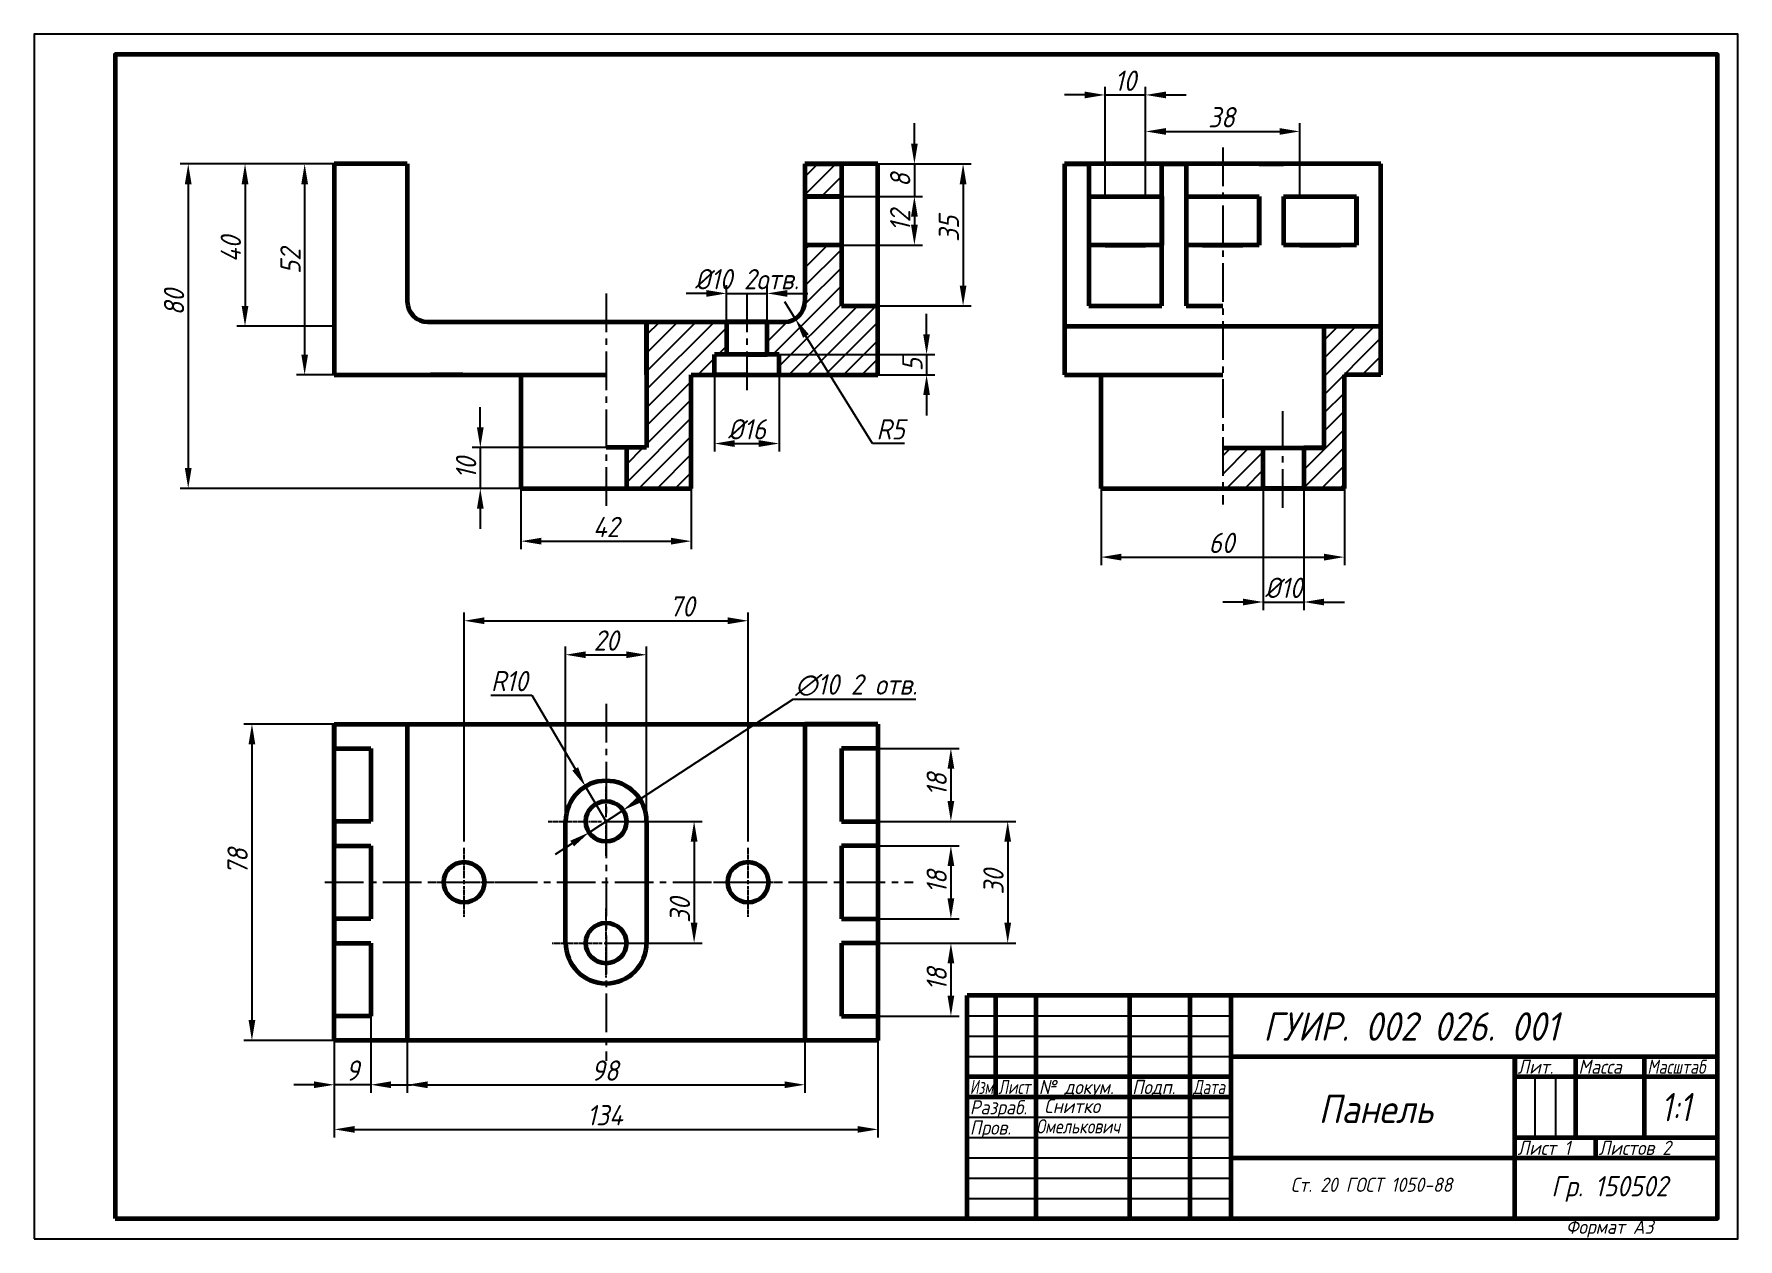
# Model space of a CAD drawing. Header units: millimetres. Extents: x 0 to 420, y 0 to 297.
import ezdxf

# ---------------------------------------------------------------- set-up
doc = ezdxf.new("R2010")
doc.units = ezdxf.units.MM
doc.header["$LTSCALE"] = 0.5
doc.linetypes.add('CENTER2', pattern=[1.125, 0.75, -0.125, 0.125, -0.125])
doc.linetypes.add('осевая2', pattern=[28.575, 19.05, -3.175, 3.175, -3.175])
doc.layers.get('0').update_dxf_attribs({"lineweight": 60})
doc.layers.get('Defpoints').update_dxf_attribs({"color": 5})
doc.layers.add('1-оси', color=1, linetype='осевая2')
doc.layers.add('3-размеры', color=6, linetype='Continuous')
doc.layers.add('2-штриховка', color=7, linetype='Continuous', true_color=0x00c7c7)
doc.layers.add('4-текст', color=7, linetype='Continuous', true_color=0x00ad00)
doc.styles.get("Standard").update_dxf_attribs({"font": 'isocpeui.ttf', "width": 0.9})
doc.dimstyles.new('Standart', dxfattribs={"dimtxt": 5, "dimasz": 5, "dimexe": 2, "dimexo": 0, "dimgap": 1, "dimtad": 1, "dimtoh": 1, "dimdec": 0, "dimtxsty": 'Standard', "dimcen": 2.5, "dimadec": 0, "dimazin": 0, "dimtfac": 1, "dimtdec": 0, "dimtmove": 0, "dimatfit": 3, "dimldrblk": 'DOTSMALL', "dimfxl": 1, "dimarcsym": 0})

# ---------------------------------------------------------------- blocks, each defined once
blk = doc.blocks.new('*U6')
at = {"layer": '1-оси', "color": 0, "linetype": 'CENTER2', "transparency": 16777216}
for p, q in [((0, 1), (0, 8.5)), ((-8.5, 0), (-1, 0)), ((1, 0), (8.5, 0)), ((0, -8.5), (0, -1))]:
    blk.add_line(p, q, dxfattribs=at)
at = {"layer": '1-оси', "color": 0, "linetype": 'Continuous', "transparency": 16777216}
for p, q in [((-0.5, 0), (0.5, 0)), ((0, -0.5), (0, 0.5))]:
    blk.add_line(p, q, dxfattribs=at)
blk = doc.blocks.new('*U7')
at = {"layer": '1-оси', "color": 0, "linetype": 'CENTER2', "transparency": 16777216}
for p, q in [((0, 1), (0, 8.5)), ((-8.5, 0), (-1, 0)), ((1, 0), (8.5, 0)), ((0, -8.5), (0, -1))]:
    blk.add_line(p, q, dxfattribs=at)
at = {"layer": '1-оси', "color": 0, "linetype": 'Continuous', "transparency": 16777216}
for p, q in [((-0.5, 0), (0.5, 0)), ((0, -0.5), (0, 0.5))]:
    blk.add_line(p, q, dxfattribs=at)
blk = doc.blocks.new('*U8')
at = {"layer": '1-оси', "color": 0, "linetype": 'CENTER2', "transparency": 16777216}
for p, q in [((0, 1), (0, 8.5)), ((-14.3, 0), (-1, 0)), ((1, 0), (13.7, 0)), ((0, -8.5), (0, -1))]:
    blk.add_line(p, q, dxfattribs=at)
at = {"layer": '1-оси', "color": 0, "linetype": 'Continuous', "transparency": 16777216}
for p, q in [((-0.5, 0), (0.5, 0)), ((0, -0.5), (0, 0.5))]:
    blk.add_line(p, q, dxfattribs=at)
blk = doc.blocks.new('*U9')
at = {"layer": '1-оси', "color": 0, "linetype": 'CENTER2', "transparency": 16777216}
for p, q in [((0, 1), (0, 8.5)), ((-13.3, 0), (-1, 0)), ((1, 0), (12.7, 0)), ((0, -8.5), (0, -1))]:
    blk.add_line(p, q, dxfattribs=at)
at = {"layer": '1-оси', "color": 0, "linetype": 'Continuous', "transparency": 16777216}
for p, q in [((-0.5, 0), (0.5, 0)), ((0, -0.5), (0, 0.5))]:
    blk.add_line(p, q, dxfattribs=at)
blk = doc.blocks.new('*D18')
at = {"layer": '3-размеры', "color": 0, "linetype": 'ByBlock', "lineweight": -2, "transparency": 16777216}
for p, q in [((106, 98), (106, 154.38)), ((111, 152.38), (171, 152.38)), ((176, 98), (176, 154.38))]:
    blk.add_line(p, q, dxfattribs=at)
at = {"layer": '3-размеры', "color": 0, "linetype": 'ByBlock', "transparency": 16777216}
for points in [[(111, 153.22), (111, 151.55), (106, 152.38)], [(171, 153.22), (171, 151.55), (176, 152.38)]]:
    blk.add_solid(points, dxfattribs=at)
at = {"layer": 'Defpoints', "color": 0, "linetype": 'ByBlock', "transparency": 16777216}
for p in [(176, 152.38), (106, 98), (176, 98)]:
    blk.add_point(p, dxfattribs=at)
at = {"layer": '3-размеры', "color": 0, "linetype": 'ByBlock', "transparency": 16777216, "insert": (159.7, 155.92), "char_height": 5, "attachment_point": 5}
blk.add_mtext('70', dxfattribs=at)
blk = doc.blocks.new('_DotSmall')
at = {"color": 0, "linetype": 'ByBlock', "const_width": 0.5}
blk.add_lwpolyline([(-0.0625, 0, 1), (0.0625, 0, 1)], format="xyb", close=True, dxfattribs=at)
blk = doc.blocks.new('*D19')
at = {"layer": '3-размеры', "color": 0, "linetype": 'ByBlock', "lineweight": -2, "transparency": 16777216}
for p, q in [((112.61, 134), (122.7, 134)), ((122.7, 134), (133.39, 115.86)), ((141, 102.93), (135.92, 111.55))]:
    blk.add_line(p, q, dxfattribs=at)
at = {"layer": '3-размеры', "color": 0, "linetype": 'ByBlock', "transparency": 16777216}
blk.add_solid([(134.1, 116.28), (132.67, 115.43), (135.92, 111.55)], dxfattribs=at)
at = {"layer": 'Defpoints', "color": 0, "linetype": 'ByBlock', "transparency": 16777216}
for p in [(135.92, 111.55), (141, 102.93)]:
    blk.add_point(p, dxfattribs=at)
at = {"layer": '3-размеры', "color": 0, "linetype": 'ByBlock', "transparency": 16777216, "insert": (117.15, 137.5), "char_height": 5, "attachment_point": 5}
blk.add_mtext('R10', dxfattribs=at)
blk = doc.blocks.new('*D21')
at = {"layer": '3-размеры', "color": 0, "linetype": 'ByBlock', "lineweight": -2, "transparency": 16777216}
for p, q in [((187, 133), (149.37, 108.4)), ((217.38, 133), (187, 133)), ((136.81, 100.2), (145.19, 105.67)), ((132.63, 97.46), (128.44, 94.73))]:
    blk.add_line(p, q, dxfattribs=at)
at = {"layer": '3-размеры', "color": 0, "linetype": 'ByBlock', "transparency": 16777216}
for points in [[(148.91, 109.1), (149.83, 107.71), (145.19, 105.67)], [(132.17, 98.16), (133.09, 96.76), (136.81, 100.2)]]:
    blk.add_solid(points, dxfattribs=at)
at = {"layer": 'Defpoints', "color": 0, "linetype": 'ByBlock', "transparency": 16777216}
for p in [(145.19, 105.67), (136.81, 100.2)]:
    blk.add_point(p, dxfattribs=at)
at = {"layer": '3-размеры', "color": 0, "linetype": 'ByBlock', "transparency": 16777216, "insert": (202.69, 136.5), "char_height": 5, "attachment_point": 5}
blk.add_mtext('∅10 2 отв.', dxfattribs=at)
blk = doc.blocks.new('*D23')
at = {"layer": '3-размеры', "color": 0, "linetype": 'ByBlock', "lineweight": -2, "transparency": 16777216}
for p, q in [((263, 185), (263, 166.07)), ((323, 185), (323, 166.07)), ((268, 168.07), (318, 168.07))]:
    blk.add_line(p, q, dxfattribs=at)
at = {"layer": '3-размеры', "color": 0, "linetype": 'ByBlock', "transparency": 16777216}
for points in [[(268, 168.9), (268, 167.23), (263, 168.07)], [(318, 168.9), (318, 167.23), (323, 168.07)]]:
    blk.add_solid(points, dxfattribs=at)
at = {"layer": 'Defpoints', "color": 0, "linetype": 'ByBlock', "transparency": 16777216}
for p in [(263, 185), (323, 185), (323, 168.07)]:
    blk.add_point(p, dxfattribs=at)
at = {"layer": '3-размеры', "color": 0, "linetype": 'ByBlock', "transparency": 16777216, "insert": (292.7, 171.57), "char_height": 5, "attachment_point": 5}
blk.add_mtext('60', dxfattribs=at)
blk = doc.blocks.new('*D24')
at = {"layer": '3-размеры', "color": 0, "linetype": 'ByBlock', "lineweight": -2, "transparency": 16777216}
for p, q in [((259, 282), (254, 282)), ((264, 257), (264, 284)), ((264, 282), (274, 282)), ((274, 257), (274, 284)), ((279, 282), (284, 282))]:
    blk.add_line(p, q, dxfattribs=at)
at = {"layer": '3-размеры', "color": 0, "linetype": 'ByBlock', "transparency": 16777216}
for points in [[(259, 282.83), (259, 281.17), (264, 282)], [(279, 282.83), (279, 281.17), (274, 282)]]:
    blk.add_solid(points, dxfattribs=at)
at = {"layer": 'Defpoints', "color": 0, "linetype": 'ByBlock', "transparency": 16777216}
for p in [(274, 282), (264, 257), (274, 257)]:
    blk.add_point(p, dxfattribs=at)
at = {"layer": '3-размеры', "color": 0, "linetype": 'ByBlock', "transparency": 16777216, "insert": (269, 285.5), "char_height": 5, "attachment_point": 5}
blk.add_mtext('10', dxfattribs=at)
blk = doc.blocks.new('*D25')
at = {"layer": '3-размеры', "color": 0, "linetype": 'ByBlock', "lineweight": -2, "transparency": 16777216}
for p, q in [((74, 126.93), (51.7, 126.93)), ((53.7, 121.93), (53.7, 53.93)), ((74, 48.93), (51.7, 48.93))]:
    blk.add_line(p, q, dxfattribs=at)
at = {"layer": '3-размеры', "color": 0, "linetype": 'ByBlock', "transparency": 16777216}
for points in [[(52.87, 121.93), (54.53, 121.93), (53.7, 126.93)], [(52.87, 53.93), (54.53, 53.93), (53.7, 48.93)]]:
    blk.add_solid(points, dxfattribs=at)
at = {"layer": 'Defpoints', "color": 0, "linetype": 'ByBlock', "transparency": 16777216}
for p in [(74, 126.93), (53.7, 48.93), (74, 48.93)]:
    blk.add_point(p, dxfattribs=at)
at = {"layer": '3-размеры', "color": 0, "linetype": 'ByBlock', "transparency": 16777216, "insert": (50.17, 93), "char_height": 5, "attachment_point": 5, "rotation": 90}
blk.add_mtext('78', dxfattribs=at)
blk = doc.blocks.new('*D26')
at = {"layer": '3-размеры', "color": 0, "linetype": 'ByBlock', "lineweight": -2, "transparency": 16777216}
for p, q in [((274, 257), (274, 275)), ((279, 273), (307, 273)), ((312, 257), (312, 275))]:
    blk.add_line(p, q, dxfattribs=at)
at = {"layer": '3-размеры', "color": 0, "linetype": 'ByBlock', "transparency": 16777216}
for points in [[(279, 273.83), (279, 272.17), (274, 273)], [(307, 273.83), (307, 272.17), (312, 273)]]:
    blk.add_solid(points, dxfattribs=at)
at = {"layer": 'Defpoints', "color": 0, "linetype": 'ByBlock', "transparency": 16777216}
for p in [(312, 273), (274, 257), (312, 257)]:
    blk.add_point(p, dxfattribs=at)
at = {"layer": '3-размеры', "color": 0, "linetype": 'ByBlock', "transparency": 16777216, "insert": (292.7, 276.5), "char_height": 5, "attachment_point": 5}
blk.add_mtext('38', dxfattribs=at)
blk = doc.blocks.new('*D27')
at = {"layer": '3-размеры', "color": 0, "linetype": 'ByBlock', "lineweight": -2, "transparency": 16777216}
for p, q in [((208, 120.93), (228, 120.93)), ((226, 115.93), (226, 107.93)), ((208, 102.93), (228, 102.93))]:
    blk.add_line(p, q, dxfattribs=at)
at = {"layer": '3-размеры', "color": 0, "linetype": 'ByBlock', "transparency": 16777216}
for points in [[(225.17, 115.93), (226.83, 115.93), (226, 120.93)], [(225.17, 107.93), (226.83, 107.93), (226, 102.93)]]:
    blk.add_solid(points, dxfattribs=at)
at = {"layer": 'Defpoints', "color": 0, "linetype": 'ByBlock', "transparency": 16777216}
for p in [(208, 120.93), (208, 102.93), (226, 102.93)]:
    blk.add_point(p, dxfattribs=at)
at = {"layer": '3-размеры', "color": 0, "linetype": 'ByBlock', "transparency": 16777216, "insert": (222.5, 112), "char_height": 5, "attachment_point": 5, "rotation": 90}
blk.add_mtext('18', dxfattribs=at)
blk = doc.blocks.new('*D28')
at = {"layer": '3-размеры', "color": 0, "linetype": 'ByBlock', "lineweight": -2, "transparency": 16777216}
for p, q in [((74, 48.93), (74, 25)), ((208, 48.93), (208, 25)), ((79, 27), (203, 27))]:
    blk.add_line(p, q, dxfattribs=at)
at = {"layer": '3-размеры', "color": 0, "linetype": 'ByBlock', "transparency": 16777216}
for points in [[(79, 27.83), (79, 26.17), (74, 27)], [(203, 27.83), (203, 26.17), (208, 27)]]:
    blk.add_solid(points, dxfattribs=at)
at = {"layer": 'Defpoints', "color": 0, "linetype": 'ByBlock', "transparency": 16777216}
for p in [(74, 48.93), (208, 48.93), (208, 27)]:
    blk.add_point(p, dxfattribs=at)
at = {"layer": '3-размеры', "color": 0, "linetype": 'ByBlock', "transparency": 16777216, "insert": (140.7, 30.5), "char_height": 5, "attachment_point": 5}
blk.add_mtext('134', dxfattribs=at)
blk = doc.blocks.new('*D29')
at = {"layer": '3-размеры', "color": 0, "linetype": 'ByBlock', "lineweight": -2, "transparency": 16777216}
for p, q in [((141, 102.93), (164.7, 102.93)), ((162.7, 97.93), (162.7, 77.93)), ((141, 72.93), (164.7, 72.93))]:
    blk.add_line(p, q, dxfattribs=at)
at = {"layer": '3-размеры', "color": 0, "linetype": 'ByBlock', "transparency": 16777216}
for points in [[(161.87, 97.93), (163.53, 97.93), (162.7, 102.93)], [(161.87, 77.93), (163.53, 77.93), (162.7, 72.93)]]:
    blk.add_solid(points, dxfattribs=at)
at = {"layer": 'Defpoints', "color": 0, "linetype": 'ByBlock', "transparency": 16777216}
for p in [(141, 102.93), (141, 72.93), (162.7, 72.93)]:
    blk.add_point(p, dxfattribs=at)
at = {"layer": '3-размеры', "color": 0, "linetype": 'ByBlock', "transparency": 16777216, "insert": (159.2, 81), "char_height": 5, "attachment_point": 5, "rotation": 90}
blk.add_mtext('30', dxfattribs=at)
blk = doc.blocks.new('*D30')
at = {"layer": '3-размеры', "color": 0, "linetype": 'ByBlock', "lineweight": -2, "transparency": 16777216}
for p, q in [((92, 48.93), (92, 36)), ((190, 48.93), (190, 36)), ((97, 38), (185, 38))]:
    blk.add_line(p, q, dxfattribs=at)
at = {"layer": '3-размеры', "color": 0, "linetype": 'ByBlock', "transparency": 16777216}
for points in [[(97, 38.83), (97, 37.17), (92, 38)], [(185, 38.83), (185, 37.17), (190, 38)]]:
    blk.add_solid(points, dxfattribs=at)
at = {"layer": 'Defpoints', "color": 0, "linetype": 'ByBlock', "transparency": 16777216}
for p in [(92, 48.93), (190, 48.93), (190, 38)]:
    blk.add_point(p, dxfattribs=at)
at = {"layer": '3-размеры', "color": 0, "linetype": 'ByBlock', "transparency": 16777216, "insert": (140.7, 41.5), "char_height": 5, "attachment_point": 5}
blk.add_mtext('98', dxfattribs=at)
blk = doc.blocks.new('*D31')
at = {"layer": '3-размеры', "color": 0, "linetype": 'ByBlock', "lineweight": -2, "transparency": 16777216}
for p, q in [((74, 54.93), (74, 36)), ((83, 54.93), (83, 36)), ((69, 38), (64, 38)), ((83, 38), (74, 38)), ((88, 38), (93, 38))]:
    blk.add_line(p, q, dxfattribs=at)
at = {"layer": '3-размеры', "color": 0, "linetype": 'ByBlock', "transparency": 16777216}
for points in [[(69, 38.83), (69, 37.17), (74, 38)], [(88, 38.83), (88, 37.17), (83, 38)]]:
    blk.add_solid(points, dxfattribs=at)
at = {"layer": 'Defpoints', "color": 0, "linetype": 'ByBlock', "transparency": 16777216}
for p in [(74, 54.93), (83, 54.93), (74, 38)]:
    blk.add_point(p, dxfattribs=at)
at = {"layer": '3-размеры', "color": 0, "linetype": 'ByBlock', "transparency": 16777216, "insert": (78.5, 41.5), "char_height": 5, "attachment_point": 5}
blk.add_mtext('9', dxfattribs=at)
blk = doc.blocks.new('*D33')
at = {"layer": '3-размеры', "color": 0, "linetype": 'ByBlock', "lineweight": -2, "transparency": 16777216}
for p, q in [((185, 231.07), (187.63, 226.82)), ((206.7, 196.07), (190.27, 222.57)), ((214.59, 196.07), (206.7, 196.07))]:
    blk.add_line(p, q, dxfattribs=at)
at = {"layer": '3-размеры', "color": 0, "linetype": 'ByBlock', "transparency": 16777216}
blk.add_solid([(190.98, 223.01), (189.56, 222.13), (187.63, 226.82)], dxfattribs=at)
at = {"layer": 'Defpoints', "color": 0, "linetype": 'ByBlock', "transparency": 16777216}
for p in [(185, 231.07), (187.63, 226.82)]:
    blk.add_point(p, dxfattribs=at)
at = {"layer": '3-размеры', "color": 0, "linetype": 'ByBlock', "transparency": 16777216, "insert": (211.15, 199.57), "char_height": 5, "attachment_point": 5}
blk.add_mtext('R5', dxfattribs=at)
blk = doc.blocks.new('*D34')
at = {"layer": '3-размеры', "color": 0, "linetype": 'ByBlock', "lineweight": -2, "transparency": 16777216}
for p, q in [((167.7, 213.02), (167.7, 194.07)), ((183.64, 213.02), (183.64, 194.07)), ((172.7, 196.07), (178.64, 196.07))]:
    blk.add_line(p, q, dxfattribs=at)
at = {"layer": '3-размеры', "color": 0, "linetype": 'ByBlock', "transparency": 16777216}
for points in [[(172.7, 196.9), (172.7, 195.23), (167.7, 196.07)], [(178.64, 196.9), (178.64, 195.23), (183.64, 196.07)]]:
    blk.add_solid(points, dxfattribs=at)
at = {"layer": 'Defpoints', "color": 0, "linetype": 'ByBlock', "transparency": 16777216}
for p in [(167.7, 213.02), (183.64, 213.02), (183.64, 196.07)]:
    blk.add_point(p, dxfattribs=at)
at = {"layer": '3-размеры', "color": 0, "linetype": 'ByBlock', "transparency": 16777216, "insert": (175.7, 199.57), "char_height": 5, "width": 13.1902, "attachment_point": 5}
blk.add_mtext('%%C16', dxfattribs=at)
blk = doc.blocks.new('*D37')
at = {"layer": '3-размеры', "color": 0, "linetype": 'ByBlock', "lineweight": -2, "transparency": 16777216}
for p, q in [((165.7, 233.07), (160.7, 233.07)), ((170.7, 226.07), (170.7, 235.07)), ((170.7, 233.07), (180.7, 233.07)), ((180.7, 226.07), (180.7, 235.07)), ((185.7, 233.07), (190.7, 233.07))]:
    blk.add_line(p, q, dxfattribs=at)
at = {"layer": '3-размеры', "color": 0, "linetype": 'ByBlock', "transparency": 16777216}
for points in [[(165.7, 233.9), (165.7, 232.23), (170.7, 233.07)], [(185.7, 233.9), (185.7, 232.23), (180.7, 233.07)]]:
    blk.add_solid(points, dxfattribs=at)
at = {"layer": 'Defpoints', "color": 0, "linetype": 'ByBlock', "transparency": 16777216}
for p in [(180.7, 233.07), (170.7, 226.07), (180.7, 226.07)]:
    blk.add_point(p, dxfattribs=at)
at = {"layer": '3-размеры', "color": 0, "linetype": 'ByBlock', "transparency": 16777216, "insert": (175.7, 236.57), "char_height": 5, "attachment_point": 5}
blk.add_mtext('%%C10 2отв.', dxfattribs=at)
blk = doc.blocks.new('*D38')
at = {"layer": '3-размеры', "color": 0, "linetype": 'ByBlock', "lineweight": -2, "transparency": 16777216}
for p, q in [((131, 102.93), (131, 146)), ((136, 144), (146, 144)), ((151, 102.93), (151, 146))]:
    blk.add_line(p, q, dxfattribs=at)
at = {"layer": '3-размеры', "color": 0, "linetype": 'ByBlock', "transparency": 16777216}
for points in [[(136, 144.83), (136, 143.17), (131, 144)], [(146, 144.83), (146, 143.17), (151, 144)]]:
    blk.add_solid(points, dxfattribs=at)
at = {"layer": 'Defpoints', "color": 0, "linetype": 'ByBlock', "transparency": 16777216}
for p in [(151, 144), (131, 102.93), (151, 102.93)]:
    blk.add_point(p, dxfattribs=at)
at = {"layer": '3-размеры', "color": 0, "linetype": 'ByBlock', "transparency": 16777216, "insert": (141.01, 147.5), "char_height": 5, "attachment_point": 5}
blk.add_mtext('20', dxfattribs=at)
blk = doc.blocks.new('*D39')
at = {"layer": '3-размеры', "color": 0, "linetype": 'ByBlock', "lineweight": -2, "transparency": 16777216}
for p, q in [((74, 265), (64.7, 265)), ((66.7, 260), (66.7, 218)), ((74, 213), (64.7, 213))]:
    blk.add_line(p, q, dxfattribs=at)
at = {"layer": '3-размеры', "color": 0, "linetype": 'ByBlock', "transparency": 16777216}
for points in [[(65.87, 260), (67.53, 260), (66.7, 265)], [(65.87, 218), (67.53, 218), (66.7, 213)]]:
    blk.add_solid(points, dxfattribs=at)
at = {"layer": 'Defpoints', "color": 0, "linetype": 'ByBlock', "transparency": 16777216}
for p in [(74, 265), (66.7, 213), (74, 213)]:
    blk.add_point(p, dxfattribs=at)
at = {"layer": '3-размеры', "color": 0, "linetype": 'ByBlock', "transparency": 16777216, "insert": (63.2, 241), "char_height": 5, "attachment_point": 5, "rotation": 90}
blk.add_mtext('52', dxfattribs=at)
blk = doc.blocks.new('*D40')
at = {"layer": '3-размеры', "color": 0, "linetype": 'ByBlock', "lineweight": -2, "transparency": 16777216}
for p, q in [((74, 265), (50, 265)), ((52, 260), (52, 230)), ((74, 225), (50, 225))]:
    blk.add_line(p, q, dxfattribs=at)
at = {"layer": '3-размеры', "color": 0, "linetype": 'ByBlock', "transparency": 16777216}
for points in [[(51.17, 260), (52.83, 260), (52, 265)], [(51.17, 230), (52.83, 230), (52, 225)]]:
    blk.add_solid(points, dxfattribs=at)
at = {"layer": 'Defpoints', "color": 0, "linetype": 'ByBlock', "transparency": 16777216}
for p in [(74, 265), (52, 225), (74, 225)]:
    blk.add_point(p, dxfattribs=at)
at = {"layer": '3-размеры', "color": 0, "linetype": 'ByBlock', "transparency": 16777216, "insert": (48.5, 244), "char_height": 5, "attachment_point": 5, "rotation": 90}
blk.add_mtext('40', dxfattribs=at)
blk = doc.blocks.new('*D41')
at = {"layer": '3-размеры', "color": 0, "linetype": 'ByBlock', "lineweight": -2, "transparency": 16777216}
for p, q in [((220, 223.02), (220, 228.02)), ((183.7, 218.02), (222, 218.02)), ((220, 218.02), (220, 213)), ((183.76, 213), (222, 213)), ((220, 208), (220, 203))]:
    blk.add_line(p, q, dxfattribs=at)
at = {"layer": '3-размеры', "color": 0, "linetype": 'ByBlock', "transparency": 16777216}
for points in [[(219.17, 223.02), (220.83, 223.02), (220, 218.02)], [(219.17, 208), (220.83, 208), (220, 213)]]:
    blk.add_solid(points, dxfattribs=at)
at = {"layer": 'Defpoints', "color": 0, "linetype": 'ByBlock', "transparency": 16777216}
for p in [(183.7, 218.02), (183.76, 213), (220, 213)]:
    blk.add_point(p, dxfattribs=at)
at = {"layer": '3-размеры', "color": 0, "linetype": 'ByBlock', "transparency": 16777216, "insert": (216.5, 215.51), "char_height": 5, "attachment_point": 5, "rotation": 90}
blk.add_mtext('5', dxfattribs=at)
blk = doc.blocks.new('*D42')
at = {"layer": '3-размеры', "color": 0, "linetype": 'ByBlock', "lineweight": -2, "transparency": 16777216}
for p, q in [((74, 265), (36, 265)), ((38, 260), (38, 190)), ((120, 185), (36, 185))]:
    blk.add_line(p, q, dxfattribs=at)
at = {"layer": '3-размеры', "color": 0, "linetype": 'ByBlock', "transparency": 16777216}
for points in [[(37.17, 260), (38.83, 260), (38, 265)], [(37.17, 190), (38.83, 190), (38, 185)]]:
    blk.add_solid(points, dxfattribs=at)
at = {"layer": 'Defpoints', "color": 0, "linetype": 'ByBlock', "transparency": 16777216}
for p in [(74, 265), (38, 185), (120, 185)]:
    blk.add_point(p, dxfattribs=at)
at = {"layer": '3-размеры', "color": 0, "linetype": 'ByBlock', "transparency": 16777216, "insert": (34.5, 230.86), "char_height": 5, "attachment_point": 5, "rotation": 90}
blk.add_mtext('80', dxfattribs=at)
blk = doc.blocks.new('*D43')
at = {"layer": '3-размеры', "color": 0, "linetype": 'ByBlock', "lineweight": -2, "transparency": 16777216}
for p, q in [((217, 270), (217, 275)), ((199, 265), (219, 265)), ((217, 265), (217, 257)), ((199, 257), (219, 257)), ((217, 252), (217, 247))]:
    blk.add_line(p, q, dxfattribs=at)
at = {"layer": '3-размеры', "color": 0, "linetype": 'ByBlock', "transparency": 16777216}
for points in [[(216.17, 270), (217.83, 270), (217, 265)], [(216.17, 252), (217.83, 252), (217, 257)]]:
    blk.add_solid(points, dxfattribs=at)
at = {"layer": 'Defpoints', "color": 0, "linetype": 'ByBlock', "transparency": 16777216}
for p in [(199, 265), (199, 257), (217, 257)]:
    blk.add_point(p, dxfattribs=at)
at = {"layer": '3-размеры', "color": 0, "linetype": 'ByBlock', "transparency": 16777216, "insert": (213.5, 261), "char_height": 5, "attachment_point": 5, "rotation": 90}
blk.add_mtext('8', dxfattribs=at)
blk = doc.blocks.new('*D44')
at = {"layer": '3-размеры', "color": 0, "linetype": 'ByBlock', "lineweight": -2, "transparency": 16777216}
for p, q in [((199, 257), (219, 257)), ((217, 252), (217, 250)), ((199, 245), (219, 245))]:
    blk.add_line(p, q, dxfattribs=at)
at = {"layer": '3-размеры', "color": 0, "linetype": 'ByBlock', "transparency": 16777216}
for points in [[(216.17, 252), (217.83, 252), (217, 257)], [(216.17, 250), (217.83, 250), (217, 245)]]:
    blk.add_solid(points, dxfattribs=at)
at = {"layer": 'Defpoints', "color": 0, "linetype": 'ByBlock', "transparency": 16777216}
for p in [(199, 257), (199, 245), (217, 245)]:
    blk.add_point(p, dxfattribs=at)
at = {"layer": '3-размеры', "color": 0, "linetype": 'ByBlock', "transparency": 16777216, "insert": (213.5, 251), "char_height": 5, "attachment_point": 5, "rotation": 90}
blk.add_mtext('12', dxfattribs=at)
blk = doc.blocks.new('*D45')
at = {"layer": '3-размеры', "color": 0, "linetype": 'ByBlock', "lineweight": -2, "transparency": 16777216}
for p, q in [((199, 265), (231, 265)), ((229, 260), (229, 235)), ((199, 230), (231, 230))]:
    blk.add_line(p, q, dxfattribs=at)
at = {"layer": '3-размеры', "color": 0, "linetype": 'ByBlock', "transparency": 16777216}
for points in [[(228.17, 260), (229.83, 260), (229, 265)], [(228.17, 235), (229.83, 235), (229, 230)]]:
    blk.add_solid(points, dxfattribs=at)
at = {"layer": 'Defpoints', "color": 0, "linetype": 'ByBlock', "transparency": 16777216}
for p in [(199, 265), (199, 230), (229, 230)]:
    blk.add_point(p, dxfattribs=at)
at = {"layer": '3-размеры', "color": 0, "linetype": 'ByBlock', "transparency": 16777216, "insert": (225.5, 249), "char_height": 5, "attachment_point": 5, "rotation": 90}
blk.add_mtext('35', dxfattribs=at)
blk = doc.blocks.new('*D46')
at = {"layer": '3-размеры', "color": 0, "linetype": 'ByBlock', "lineweight": -2, "transparency": 16777216}
for p, q in [((208, 102.93), (242, 102.93)), ((240, 97.93), (240, 77.93)), ((208, 72.93), (242, 72.93))]:
    blk.add_line(p, q, dxfattribs=at)
at = {"layer": '3-размеры', "color": 0, "linetype": 'ByBlock', "transparency": 16777216}
for points in [[(239.17, 97.93), (240.83, 97.93), (240, 102.93)], [(239.17, 77.93), (240.83, 77.93), (240, 72.93)]]:
    blk.add_solid(points, dxfattribs=at)
at = {"layer": 'Defpoints', "color": 0, "linetype": 'ByBlock', "transparency": 16777216}
for p in [(208, 102.93), (208, 72.93), (240, 72.93)]:
    blk.add_point(p, dxfattribs=at)
at = {"layer": '3-размеры', "color": 0, "linetype": 'ByBlock', "transparency": 16777216, "insert": (236.5, 88), "char_height": 5, "attachment_point": 5, "rotation": 90}
blk.add_mtext('30', dxfattribs=at)
blk = doc.blocks.new('*D47')
at = {"layer": '3-размеры', "color": 0, "linetype": 'ByBlock', "lineweight": -2, "transparency": 16777216}
for p, q in [((120, 185), (120, 170)), ((162, 185), (162, 170)), ((125, 172), (157, 172))]:
    blk.add_line(p, q, dxfattribs=at)
at = {"layer": '3-размеры', "color": 0, "linetype": 'ByBlock', "transparency": 16777216}
for points in [[(125, 172.83), (125, 171.17), (120, 172)], [(157, 172.83), (157, 171.17), (162, 172)]]:
    blk.add_solid(points, dxfattribs=at)
at = {"layer": 'Defpoints', "color": 0, "linetype": 'ByBlock', "transparency": 16777216}
for p in [(120, 185), (162, 185), (162, 172)]:
    blk.add_point(p, dxfattribs=at)
at = {"layer": '3-размеры', "color": 0, "linetype": 'ByBlock', "transparency": 16777216, "insert": (141, 175.5), "char_height": 5, "attachment_point": 5}
blk.add_mtext('42', dxfattribs=at)
blk = doc.blocks.new('*D49')
at = {"layer": '3-размеры', "color": 0, "linetype": 'ByBlock', "lineweight": -2, "transparency": 16777216}
for p, q in [((110, 200.07), (110, 205.07)), ((146, 195.07), (108, 195.07)), ((110, 195.07), (110, 185)), ((146, 185), (108, 185)), ((110, 180), (110, 175))]:
    blk.add_line(p, q, dxfattribs=at)
at = {"layer": '3-размеры', "color": 0, "linetype": 'ByBlock', "transparency": 16777216}
for points in [[(109.17, 200.07), (110.83, 200.07), (110, 195.07)], [(109.17, 180), (110.83, 180), (110, 185)]]:
    blk.add_solid(points, dxfattribs=at)
at = {"layer": 'Defpoints', "color": 0, "linetype": 'ByBlock', "transparency": 16777216}
for p in [(146, 195.07), (110, 185), (146, 185)]:
    blk.add_point(p, dxfattribs=at)
at = {"layer": '3-размеры', "color": 0, "linetype": 'ByBlock', "transparency": 16777216, "insert": (106.5, 190.03), "char_height": 5, "attachment_point": 5, "rotation": 90}
blk.add_mtext('10', dxfattribs=at)
blk = doc.blocks.new('*D52')
at = {"layer": '3-размеры', "color": 0, "linetype": 'ByBlock', "lineweight": -2, "transparency": 16777216}
for p, q in [((208, 96.93), (228, 96.93)), ((226, 91.93), (226, 83.93)), ((208, 78.93), (228, 78.93))]:
    blk.add_line(p, q, dxfattribs=at)
at = {"layer": '3-размеры', "color": 0, "linetype": 'ByBlock', "transparency": 16777216}
for points in [[(225.17, 91.93), (226.83, 91.93), (226, 96.93)], [(225.17, 83.93), (226.83, 83.93), (226, 78.93)]]:
    blk.add_solid(points, dxfattribs=at)
at = {"layer": 'Defpoints', "color": 0, "linetype": 'ByBlock', "transparency": 16777216}
for p in [(208, 96.93), (208, 78.93), (226, 78.93)]:
    blk.add_point(p, dxfattribs=at)
at = {"layer": '3-размеры', "color": 0, "linetype": 'ByBlock', "transparency": 16777216, "insert": (222.5, 88), "char_height": 5, "attachment_point": 5, "rotation": 90}
blk.add_mtext('18', dxfattribs=at)
blk = doc.blocks.new('*D55')
at = {"layer": '3-размеры', "color": 0, "linetype": 'ByBlock', "lineweight": -2, "transparency": 16777216}
for p, q in [((208, 72.93), (228, 72.93)), ((226, 67.93), (226, 59.93)), ((208, 54.93), (228, 54.93))]:
    blk.add_line(p, q, dxfattribs=at)
at = {"layer": '3-размеры', "color": 0, "linetype": 'ByBlock', "transparency": 16777216}
for points in [[(225.17, 67.93), (226.83, 67.93), (226, 72.93)], [(225.17, 59.93), (226.83, 59.93), (226, 54.93)]]:
    blk.add_solid(points, dxfattribs=at)
at = {"layer": 'Defpoints', "color": 0, "linetype": 'ByBlock', "transparency": 16777216}
for p in [(208, 72.93), (208, 54.93), (226, 54.93)]:
    blk.add_point(p, dxfattribs=at)
at = {"layer": '3-размеры', "color": 0, "linetype": 'ByBlock', "transparency": 16777216, "insert": (222.5, 64), "char_height": 5, "attachment_point": 5, "rotation": 90}
blk.add_mtext('18', dxfattribs=at)
blk = doc.blocks.new('*D56')
at = {"layer": '3-размеры', "color": 0, "linetype": 'ByBlock', "lineweight": -2, "transparency": 16777216}
for p, q in [((303, 185), (303, 155)), ((313, 185), (313, 155)), ((298, 157), (293, 157)), ((303, 157), (313, 157)), ((318, 157), (323, 157))]:
    blk.add_line(p, q, dxfattribs=at)
at = {"layer": '3-размеры', "color": 0, "linetype": 'ByBlock', "transparency": 16777216}
for points in [[(298, 157.83), (298, 156.17), (303, 157)], [(318, 157.83), (318, 156.17), (313, 157)]]:
    blk.add_solid(points, dxfattribs=at)
at = {"layer": 'Defpoints', "color": 0, "linetype": 'ByBlock', "transparency": 16777216}
for p in [(303, 185), (313, 185), (313, 157)]:
    blk.add_point(p, dxfattribs=at)
at = {"layer": '3-размеры', "color": 0, "linetype": 'ByBlock', "transparency": 16777216, "insert": (308, 160.5), "char_height": 5, "attachment_point": 5}
blk.add_mtext('%%C10', dxfattribs=at)

msp = doc.modelspace()

# ---------------------------------------------------------------- hatches: boundary and pattern name
at = {"layer": '2-штриховка', "linetype": 'ByBlock'}
h = msp.add_hatch(dxfattribs=at)
h.set_pattern_fill('ANSI31', color=256)
h.paths.add_polyline_path([(162, 213), (151, 213), (151, 196.07), (151, 195.07), (146, 195.07), (146, 185), (162, 185)])
h.paths.add_polyline_path([(170.7, 226.07), (151, 226.07), (151, 213), (162, 213), (167.7, 213), (167.7, 218.02), (170.7, 218.02)])
h.paths.add_polyline_path([(208, 230), (199, 230), (199, 245), (190, 245), (190, 231.07, -0.414214), (185, 226.07), (180.7, 226.07), (180.7, 218.02), (183.7, 218.02), (183.7, 213), (183.76, 213), (208, 213)])
h.paths.add_polyline_path([(199, 265), (190, 265), (190, 257), (199, 257)])
h = msp.add_hatch(dxfattribs=at)
h.set_pattern_fill('ANSI31', color=256)
h.set_pattern_definition([(45, (22.6988, 16.0664), (-2.245064, 2.245064), [])])
h.paths.add_polyline_path([(323, 213), (318, 213), (318, 195), (313, 195), (313, 185), (323, 185)])
h.paths.add_polyline_path([(332, 225), (318, 225), (318, 213), (323, 213), (332, 213)])
h = msp.add_hatch(dxfattribs=at)
h.set_pattern_fill('ANSI31', color=256)
h.set_pattern_definition([(45, (48.6988, 16.0664), (-2.245064, 2.245064), [])])
h.paths.add_polyline_path([(293, 185), (303, 185), (303, 195), (293, 195)])

# ---------------------------------------------------------------- linework, layer by layer
for p, q in [((74, 265), (74, 213)), ((92, 265), (74, 265)), ((92, 265), (92, 231.07)), ((208, 265), (190, 265)), ((190, 265), (190, 231.07)), ((208, 213), (208, 265)), ((74, 213), (123, 213)), ((74, 213), (105, 213)), ((74, 213), (141, 213)), ((74, 213), (141, 213)), ((120, 213), (120, 185)), ((162, 185), (162, 213)), ((120, 185), (141, 185)), ((141, 185), (162, 185)), ((365, 45), (365, 40))]:
    msp.add_line(p, q)
at = {"linetype": 'ByBlock'}
for p, q in [((190, 265), (199, 265)), ((199, 265), (199, 230)), ((199, 265), (199, 257)), ((254, 265), (254, 213)), ((332, 265), (254, 265)), ((254, 265), (260, 265)), ((254, 265), (254, 225)), ((260, 265), (260, 230)), ((260, 265), (260, 257)), ((278, 230), (278, 265)), ((278, 265), (284, 265)), ((284, 265), (284, 230)), ((284, 265), (284, 257)), ((302, 265), (308, 265)), ((332, 213), (332, 265)), ((199, 257), (190, 257)), ((190, 257), (199, 257)), ((199, 257), (199, 245)), ((260, 257), (278, 257)), ((260, 257), (264, 257)), ((278, 257), (278, 245)), ((284, 257), (302, 257)), ((284, 257), (288, 257)), ((302, 245), (302, 257)), ((302, 257), (302, 245)), ((308, 257), (308, 245)), ((308, 257), (326, 257)), ((308, 257), (312, 257)), ((326, 245), (326, 257)), ((326, 257), (326, 245)), ((199, 245), (190, 245)), ((278, 245), (260, 245)), ((264, 245), (274, 245)), ((302, 245), (284, 245)), ((288, 245), (298, 245)), ((326, 245), (308, 245)), ((312, 245), (322, 245)), ((199, 230), (208, 230)), ((260, 230), (278, 230)), ((284, 230), (293, 230)), ((97, 226.07), (185, 226.07)), ((105.67, 226.07), (110.67, 226.07)), ((141, 226.07), (151, 226.07)), ((151, 226.07), (151, 196.07)), ((151, 213), (151, 226.07)), ((180.7, 226.07), (170.7, 226.07)), ((170.7, 226.07), (170.7, 218.02)), ((180.7, 218.02), (180.7, 226.07)), ((254, 225), (332, 225)), ((254, 225), (268, 225)), ((318, 195), (318, 225)), ((167.7, 213.02), (167.7, 218.02)), ((183.7, 218.02), (167.7, 218.02)), ((175.7, 218.02), (180.7, 218.02)), ((183.7, 213.02), (183.7, 218.02)), ((183.7, 213), (183.7, 217.07)), ((105.7, 213), (97.7, 213)), ((105.7, 213), (110.7, 213)), ((105.7, 213), (113.7, 213)), ((162, 213), (208, 213)), ((175.7, 213.02), (167.7, 213.02)), ((175.64, 213.02), (180.64, 213.02)), ((175.64, 213.02), (183.64, 213.02)), ((175.76, 213), (183.76, 213)), ((254, 213), (268, 213)), ((254, 213), (293, 213)), ((263, 185), (263, 213)), ((332, 213), (323, 213)), ((323, 185), (323, 213)), ((151, 195.07), (141, 195.07)), ((146, 195.07), (146, 185)), ((151, 196.07), (151, 195.07)), ((293, 195), (318, 195)), ((303, 185), (303, 195)), ((318, 195), (313, 195)), ((313, 195), (313, 185)), ((263, 185), (323, 185)), ((313, 185), (303, 185)), ((74, 126.93), (74, 126.93)), ((74, 126.93), (208, 126.93)), ((74, 48.93), (74, 126.93)), ((74, 126.93), (92, 126.93)), ((74, 126.93), (74, 120.93)), ((92, 126.93), (92, 48.93)), ((208, 126.93), (190, 126.93)), ((190, 126.93), (190, 48.93)), ((208, 126.93), (208, 48.93)), ((208, 126.93), (208, 120.93)), ((74, 120.93), (83, 120.93)), ((83, 120.93), (83, 102.93)), ((208, 120.93), (199, 120.93)), ((199, 120.93), (199, 102.93)), ((83, 102.93), (74, 102.93)), ((74, 102.93), (74, 96.93)), ((131, 73), (131, 102.93)), ((151, 102.93), (151, 73)), ((199, 102.93), (208, 102.93)), ((208, 102.93), (208, 96.93)), ((74, 96.93), (83, 96.93)), ((83, 96.93), (83, 78.93)), ((208, 96.93), (199, 96.93)), ((199, 96.93), (199, 78.93)), ((83, 78.93), (74, 78.93)), ((74, 78.93), (74, 72.93)), ((199, 78.93), (208, 78.93)), ((208, 78.93), (208, 72.93)), ((74, 72.93), (83, 72.93)), ((83, 72.93), (83, 54.93)), ((208, 72.93), (199, 72.93)), ((199, 72.93), (199, 54.93)), ((83, 54.93), (74, 54.93)), ((199, 54.93), (208, 54.93)), ((208, 48.93), (74, 48.93))]:
    msp.add_line(p, q, dxfattribs=at)
at = {"lineweight": 60}
for p, q in [((415, 60), (230, 60)), ((230, 5), (230, 60)), ((237, 60), (237, 35)), ((247, 5), (247, 60)), ((270, 60), (270, 5)), ((285, 5), (285, 60)), ((295, 60), (295, 5)), ((295, 45), (415, 45)), ((365, 5), (365, 45)), ((380, 45), (380, 25)), ((397, 25), (397, 45)), ((230, 40), (295, 40)), ((365, 40), (415, 40)), ((230, 35), (295, 35)), ((365, 25), (415, 25)), ((385, 20), (385, 25)), ((295, 20), (415, 20))]:
    msp.add_line(p, q, dxfattribs=at)
at = {"lineweight": -3}
for p, q in [((230, 55), (295, 55)), ((230, 50), (295, 50)), ((230, 45), (295, 45)), ((370, 25), (370, 40)), ((375, 40), (375, 25)), ((230, 30), (295, 30)), ((230, 25), (295, 25)), ((230, 20), (295, 20)), ((230, 15), (295, 15)), ((230, 10), (295, 10))]:
    msp.add_line(p, q, dxfattribs=at)
at = {"lineweight": 60}
msp.add_lwpolyline([(20, 5), (415, 5), (415, 292), (20, 292)], close=True, dxfattribs=at)
at = {"linetype": 'ByBlock'}
for centre in [(141, 102.93), (106, 87.93), (176, 87.93), (141, 72.93)]:
    msp.add_circle(centre, 5, dxfattribs=at)
for centre, radius, start, end in [((97, 231.07), 5, 180, 270), ((185, 231.07), 5, 270, 0), ((141, 102.93), 10, 0, 180), ((141, 73), 10, 180, 0)]:
    msp.add_arc(centre, radius, start, end, dxfattribs=at)
at = {"layer": '1-оси'}
for p, q in [((293, 269.07), (293, 181.07)), ((141, 233.07), (141, 180.07)), ((175.7, 233.07), (175.7, 209.07)), ((307.7, 204.07), (307.7, 180.07)), ((141, 131.93), (141, 43.93)), ((71.7, 87.93), (216.7, 87.93))]:
    msp.add_line(p, q, dxfattribs=at)
at = {"layer": 'Defpoints'}
msp.add_lwpolyline([(0, 0), (420, 0), (420, 297), (0, 297)], close=True, dxfattribs=at)

# ---------------------------------------------------------------- block references
at = {"layer": '1-оси', "linetype": 'CENTER2'}
for name, p in [('*U8', (141, 102.93)), ('*U6', (106, 87.93)), ('*U7', (176, 87.93)), ('*U9', (141, 72.93))]:
    msp.add_blockref(name, p, dxfattribs=at)

# ---------------------------------------------------------------- texts
at = {"lineweight": -3, "width": 0.9}
msp.add_text('Формат А3', height=3.5, dxfattribs=at).set_placement((377.6, 1.25))
at = {"layer": '4-текст', "lineweight": -3}
for s, height, width, p in [('Лит.', 3.5, 0.9, (365.67, 40.7)), ('Масса', 3.5, 0.9, (380.67, 40.7)), ('Масштаб', 3.5, 0.8, (397.67, 40.7)), ('Изм.', 3.5, 0.7, (230.67, 35.7)), ('Лист', 3.5, 0.75, (237.67, 35.7)), ('№ докум.', 3.5, 0.9, (247.67, 35.7)), ('Подп.', 3.5, 0.9, (270.67, 35.7)), ('Дата', 3.5, 0.75, (285.67, 35.7)), ('Разраб.', 3.5, 0.9, (230.67, 30.7)), ('1:1', 7, 0.8, (401, 29)), ('Омелькович', 3.5, 0.8, (247, 26)), ('Пров.', 3.5, 0.9, (230.67, 25.7)), ('Лист 1', 3.5, 0.9, (365.67, 20.7)), ('Листов 2', 3.5, 0.9, (385.67, 20.7)), ('Ст. 20 ГОСТ 1050-88', 3.5, 0.9, (309.77, 11.6)), ('Гр. 150502', 5, 0.9, (374, 10.5))]:
    msp.add_text(s, height=height, dxfattribs=dict(at, width=width)).set_placement(p)
at = {"layer": '4-текст', "attachment_point": 1}
for s, insert, char_height, width in [('ГУИР. 002 026. 001', (303, 55.86), 7, 77.1733), ('Снитко', (249, 34.5), 3.5, 16.1065)]:
    msp.add_mtext(s, dxfattribs=dict(at, insert=insert, char_height=char_height, width=width))
at = {"layer": '4-текст', "linetype": 'ByBlock', "insert": (316.64, 35.55), "char_height": 7, "attachment_point": 1}
msp.add_mtext_dynamic_manual_height_columns('Панель ', width=41, gutter_width=25, heights=[0], dxfattribs=at)

# ---------------------------------------------------------------- dimensions: what is measured, and where the dimension line sits
at = {"layer": '3-размеры', "linetype": 'ByBlock'}
for base, p1, p2, picture, middle in [((274, 282), (264, 257), (274, 257), '*D24', (269, 282)), ((312, 273), (274, 257), (312, 257), '*D26', (292.7, 273)), ((162, 172), (120, 185), (162, 185), '*D47', (141, 172)), ((323, 168.07), (263, 185), (323, 185), '*D23', (292.7, 168.07)), ((176, 152.38), (106, 98), (176, 98), '*D18', (159.7, 152.38)), ((151, 144), (131, 102.93), (151, 102.93), '*D38', (141.01, 144)), ((74, 38), (83, 54.93), (74, 54.93), '*D31', (78.5, 38)), ((208, 27), (74, 48.93), (208, 48.93), '*D28', (140.7, 27)), ((190, 38), (92, 48.93), (190, 48.93), '*D30', (140.7, 38))]:
    dim = msp.add_linear_dim(base=base, p1=p1, p2=p2, dimstyle='Standart', dxfattribs=at)
    dim.commit()
    dim.dimension.update_dxf_attribs({"geometry": picture, "text_midpoint": middle, "dimtype": 160})
for base, p1, p2, picture, middle in [((217, 257), (199, 265), (199, 257), '*D43', (217, 261)), ((38, 185), (74, 265), (120, 185), '*D42', (38, 230.86)), ((52, 225), (74, 265), (74, 225), '*D40', (52, 244)), ((66.7, 213), (74, 265), (74, 213), '*D39', (66.7, 241)), ((229, 230), (199, 265), (199, 230), '*D45', (229, 249)), ((217, 245), (199, 257), (199, 245), '*D44', (217, 251)), ((220, 213), (183.7, 218.02), (183.76, 213), '*D41', (220, 215.51)), ((110, 185), (146, 195.07), (146, 185), '*D49', (110, 190.03)), ((53.7, 48.93), (74, 126.93), (74, 48.93), '*D25', (53.7, 93)), ((226, 102.93), (208, 120.93), (208, 102.93), '*D27', (226, 112)), ((162.7, 72.93), (141, 102.93), (141, 72.93), '*D29', (162.7, 81)), ((240, 72.93), (208, 102.93), (208, 72.93), '*D46', (240, 88)), ((226, 78.93), (208, 96.93), (208, 78.93), '*D52', (226, 88)), ((226, 54.93), (208, 72.93), (208, 54.93), '*D55', (226, 64))]:
    dim = msp.add_linear_dim(base=base, p1=p1, p2=p2, angle=90, dimstyle='Standart', dxfattribs=at)
    dim.commit()
    dim.dimension.update_dxf_attribs({"geometry": picture, "text_midpoint": middle, "dimtype": 160})
for base, p1, p2, text, picture, middle in [((180.7, 233.07), (170.7, 226.07), (180.7, 226.07), '%%C10 2отв.', '*D37', (175.7, 233.07)), ((183.64, 196.07), (167.7, 213.02), (183.64, 213.02), '%%C16', '*D34', (175.7, 196.07)), ((313, 157), (303, 185), (313, 185), '%%C10', '*D56', (308, 157))]:
    dim = msp.add_linear_dim(base=base, p1=p1, p2=p2, text=text, dimstyle='Standart', dxfattribs=at)
    dim.commit()
    dim.dimension.update_dxf_attribs({"geometry": picture, "text_midpoint": middle, "dimtype": 160})
for center, mpoint, picture, middle in [((185, 231.07), (187.63, 226.82), '*D33', (211.15, 196.07)), ((141, 102.93), (135.92, 111.55), '*D19', (117.15, 134))]:
    dim = msp.add_radius_dim(center=center, mpoint=mpoint, dimstyle='Standart', dxfattribs=at)
    dim.commit()
    dim.dimension.update_dxf_attribs({"geometry": picture, "text_midpoint": middle, "dimtype": 164})
dim = msp.add_diameter_dim_2p(p1=(136.81, 100.2), p2=(145.19, 105.67), text='<> 2 отв.', dimstyle='Standart', dxfattribs=at)
dim.commit()
dim.dimension.update_dxf_attribs({"geometry": '*D21', "text_midpoint": (202.69, 133), "dimtype": 163})

doc.saveas('drawing.dxf')
